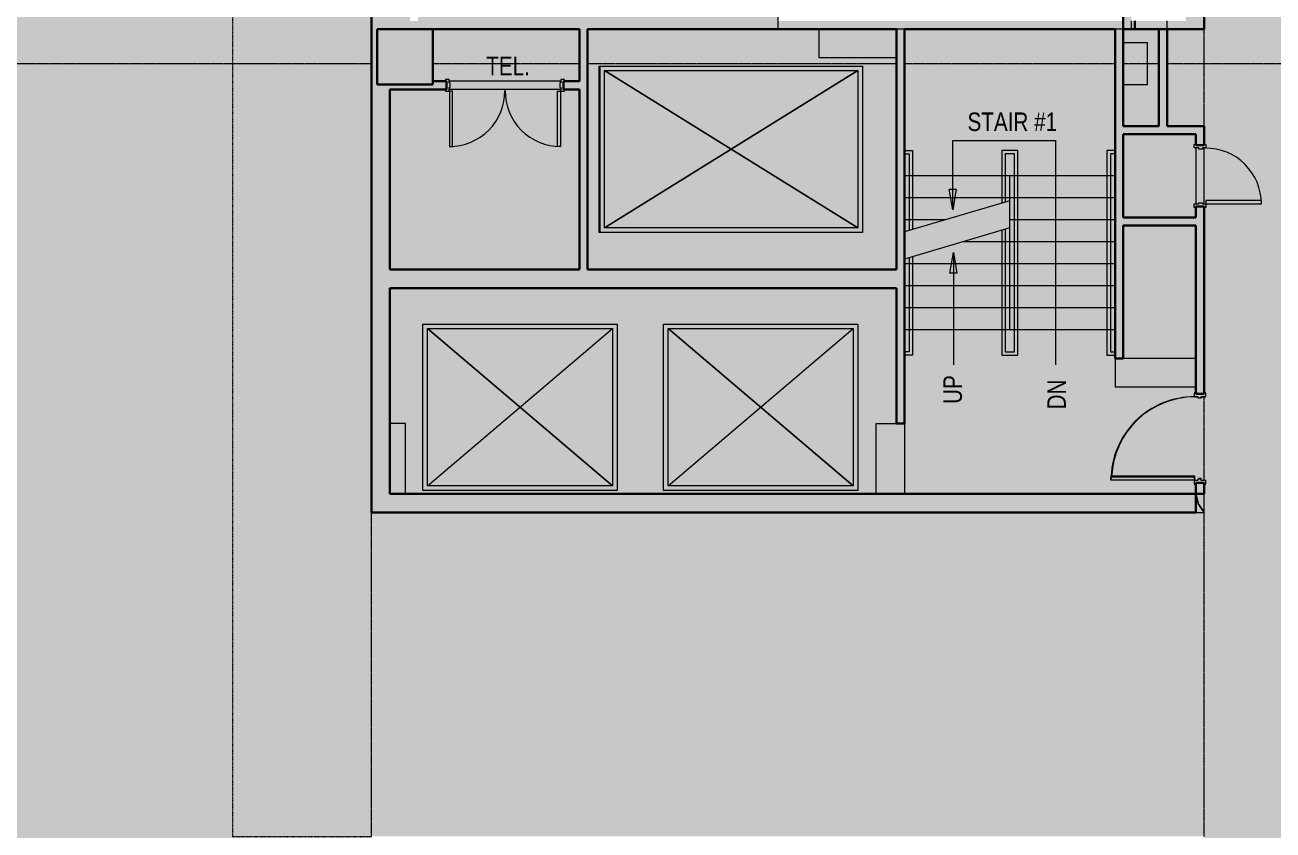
# Model space of a CAD drawing. Header units: inches. Extents: x -3744 to 107, y 238 to 2359.
# Drawn here: x -1227 to -688, y 1084 to 1432 of the extents above; entities that cross this region are included whole.
import ezdxf

# ---------------------------------------------------------------- set-up
doc = ezdxf.new("R2010")
doc.units = ezdxf.units.IN
doc.header["$MEASUREMENT"] = 0
doc.linetypes.add('IMPORT-CENTER2 _2_', pattern=[1.125, 0.75, -0.125, 0.125, -0.125])
doc.linetypes.add('IMPORT-HIDDEN4 _2_', pattern=[0.09375, 0.0625, -0.03125])
for name, color, linetype, lineweight in [('A-Anno-Bldg', 7, 'Continuous', 9), ('A-Bldg-Patt', 7, 'Continuous', 9), ('A-DETL-GENF', 92, 'Continuous', 9), ('A-DETL-THIN', 151, 'Continuous', 9), ('A-DOOR', 31, 'Continuous', 18), ('A-Door-Bldg', 7, 'Continuous', 9), ('A-Flor-Evtr', 7, 'Continuous', 9), ('A-Flor-Strs-Exst', 7, 'Continuous', 9), ('A-Grid', 7, 'IMPORT-CENTER2 _2_', 9), ('A-WALL', 113, 'Continuous', 18), ('A-Wall-Bldg', 7, 'Continuous', 9), ('A-WALL-PATT', 111, 'Continuous', 18), ('core model_dwg', 8, 'Continuous', 9), ('I-WALL', 2, 'Continuous', 18), ('S-COLS', 52, 'Continuous', 18)]:
    doc.layers.add(name, color=color, linetype=linetype, lineweight=lineweight)
doc.styles.add('Arial', font='arial.ttf', dxfattribs={"width": 0.8, "height": 8})

# ---------------------------------------------------------------- blocks, each defined once
blk = doc.blocks.new('Concrete-Rectangular-Column - 24 x 24-6974123-Level 05  CONSTRUCTION')
at = {"layer": 'S-COLS', "lineweight": 9}
blk.add_hatch(color=7, dxfattribs=at).paths.add_polyline_path([(12, -12), (12, 12), (-12, 12), (-12, -12), (7, -12)], flags=0)
at = {"layer": 'S-COLS', "color": 8, "lineweight": 30}
for p, q in [((12, 12), (-12, 12)), ((-12, 12), (-12, -12)), ((12, -12), (12, 12)), ((-12, -12), (12, -12))]:
    blk.add_line(p, q, dxfattribs=at)
blk = doc.blocks.new('Door - Double - Solid 2-V14-Level 05  CONSTRUCTION')
at = {"layer": 'A-DOOR'}
for p, q in [((-26.06, 26.59), (-24.69, 26.59)), ((-26.06, 2.59), (-26.06, 26.59)), ((-24.69, 26.59), (-24.69, 2.59)), ((20.68, 26.59), (20.68, 2.59)), ((22.05, 26.59), (20.68, 26.59)), ((22.05, 2.59), (22.05, 26.59)), ((-24.69, 2.59), (-26.06, 2.59)), ((20.68, 2.59), (22.05, 2.59))]:
    blk.add_line(p, q, dxfattribs=at)
at = {"layer": 'A-DOOR', "lineweight": 9}
for p, q in [((-27.69, 2.59), (-27.69, 1.84)), ((-26.19, 2.59), (-27.69, 2.59)), ((-26.19, 1.09), (-26.19, 2.59)), ((-25.69, 1.09), (-26.19, 1.09)), ((-25.69, -0.91), (-25.69, 1.09)), ((22.18, 1.09), (21.68, 1.09)), ((21.68, 1.09), (21.68, -0.91)), ((23.68, 2.59), (22.18, 2.59)), ((22.18, 2.59), (22.18, 1.09)), ((23.68, 1.84), (23.68, 2.59)), ((-27.69, -1.66), (-27.69, -2.41)), ((-27.69, -2.41), (-26.19, -2.41)), ((-26.19, -2.41), (-26.19, -0.91)), ((-26.19, -0.91), (-25.69, -0.91)), ((21.68, -0.91), (22.18, -0.91)), ((22.18, -0.91), (22.18, -2.41)), ((22.18, -2.41), (23.68, -2.41)), ((23.68, -2.41), (23.68, -1.66))]:
    blk.add_line(p, q, dxfattribs=at)
for centre, start, end in [((-26.06, 2.59), 359.5, 90), ((22.05, 2.59), 90, 180.5)]:
    blk.add_arc(centre, 24, start, end, dxfattribs=at)
blk = doc.blocks.new('Door - Single - Solid Door-V15-Level 05  CONSTRUCTION')
at = {"layer": 'A-DOOR'}
for p, q in [((-14.01, 38.59), (-12.63, 38.59)), ((-14.01, 2.59), (-14.01, 38.59)), ((-12.63, 38.59), (-12.63, 2.59)), ((-12.63, 2.59), (-14.01, 2.59))]:
    blk.add_line(p, q, dxfattribs=at)
at = {"layer": 'A-DOOR', "lineweight": 9}
for p, q in [((-15.63, 2.59), (-15.63, 1.84)), ((-14.13, 2.59), (-15.63, 2.59)), ((-14.13, 1.09), (-14.13, 2.59)), ((-13.63, 1.09), (-14.13, 1.09)), ((-13.63, -0.41), (-13.63, 1.09)), ((22.12, 1.09), (21.62, 1.09)), ((21.62, 1.09), (21.62, -0.41)), ((23.62, 2.59), (22.12, 2.59)), ((22.12, 2.59), (22.12, 1.09)), ((23.62, 1.84), (23.62, 2.59)), ((-15.63, -1.66), (-15.63, -2.41)), ((-15.63, -2.41), (-14.13, -2.41)), ((-14.13, -2.41), (-14.13, -0.41)), ((-14.13, -0.41), (-13.63, -0.41)), ((21.62, -0.41), (22.12, -0.41)), ((22.12, -0.41), (22.12, -2.41)), ((22.12, -2.41), (23.62, -2.41)), ((23.62, -2.41), (23.62, -1.66))]:
    blk.add_line(p, q, dxfattribs=at)
blk.add_arc((-14.01, 2.59), 36, 359.5, 90, dxfattribs=at)
blk = doc.blocks.new('Door - Single - Solid Door 2-7042545-Level 05  CONSTRUCTION')
at = {"layer": 'A-DOOR', "lineweight": 9}
for p, q in [((-9.63, 2.41), (-8.13, 2.41)), ((-9.63, 1.66), (-9.63, 2.41)), ((-8.13, 2.41), (-8.13, 0.41)), ((-8.13, 0.41), (-7.63, 0.41)), ((-7.63, 0.41), (-7.63, -1.09)), ((15.62, 0.41), (16.12, 0.41)), ((15.62, -1.09), (15.62, 0.41)), ((16.12, 2.41), (17.62, 2.41)), ((16.12, 0.41), (16.12, 2.41)), ((17.62, 2.41), (17.62, 1.66)), ((-9.63, -2.59), (-9.63, -1.84)), ((-8.13, -2.59), (-9.63, -2.59)), ((-8.13, -1.09), (-8.13, -2.59)), ((-7.63, -1.09), (-8.13, -1.09)), ((16.12, -1.09), (15.62, -1.09)), ((16.12, -2.59), (16.12, -1.09)), ((17.62, -2.59), (16.12, -2.59)), ((17.62, -1.84), (17.62, -2.59))]:
    blk.add_line(p, q, dxfattribs=at)
at = {"layer": 'A-DOOR'}
for p, q in [((-6.63, -2.59), (-8.01, -2.59)), ((-8.01, -2.59), (-8.01, -26.59)), ((-6.63, -26.59), (-6.63, -2.59)), ((-8.01, -26.59), (-6.63, -26.59))]:
    blk.add_line(p, q, dxfattribs=at)
at = {"layer": 'A-DOOR', "lineweight": 9}
blk.add_arc((-8.01, -2.59), 24, 270, 0.5, dxfattribs=at)
blk = doc.blocks.new('core model_dwg_1300 Eye - 5th Floor-6996771-Level 05  CONSTRUCTION')
at = {"layer": 'A-Anno-Bldg'}
for points in [[(-826.37, 1351.69), (-827.87, 1360.69), (-824.87, 1360.69)], [(-827.61, 1324.31), (-826.11, 1333.31), (-824.61, 1324.31)]]:
    blk.add_hatch(color=256, dxfattribs=at).paths.add_polyline_path(points, flags=0)
at = {"layer": 'A-Bldg-Patt'}
for points in [[(-850.72, 1417.65), (-850.72, 1429.9), (-884.31, 1429.9), (-884.31, 1417.65), (-855.54, 1417.65)], [(-752.72, 1405.9), (-742.14, 1405.9), (-742.14, 1423.9), (-752.72, 1423.9), (-752.72, 1414.4)], [(-756.22, 1275.15), (-721.22, 1275.15), (-721.22, 1287.4), (-756.22, 1287.4)], [(-1062.97, 1228.9), (-1062.97, 1259.4), (-1069.72, 1259.4), (-1069.72, 1228.9), (-1064.74, 1228.9)], [(-847.22, 1228.9), (-847.22, 1259.4), (-859.47, 1259.4), (-859.47, 1228.9), (-850.72, 1228.9)]]:
    blk.add_hatch(color=256, dxfattribs=at).paths.add_polyline_path(points, flags=0)
at = {"layer": 'A-Anno-Bldg'}
for p, q in [((-826.37, 1351.69), (-827.87, 1360.69)), ((-827.87, 1360.69), (-824.87, 1360.69)), ((-824.87, 1360.69), (-826.37, 1351.69)), ((-827.61, 1324.31), (-826.11, 1333.31)), ((-826.11, 1333.31), (-826.11, 1284.75)), ((-826.11, 1333.31), (-824.61, 1324.31)), ((-824.61, 1324.31), (-827.61, 1324.31))]:
    blk.add_line(p, q, dxfattribs=at)
at = {"layer": 'A-Anno-Bldg', "flags": 128}
blk.add_lwpolyline([(-826.37, 1351.69), (-826.37, 1381.64), (-781.92, 1381.64), (-781.92, 1284.75)], dxfattribs=at)
at = {"layer": 'A-Door-Bldg'}
for p, q in [((-718.97, 1270.9), (-717.22, 1270.9)), ((-717.22, 1270.9), (-717.22, 1271.02)), ((-721.97, 1234.9), (-721.72, 1234.9)), ((-718.97, 1234.9), (-717.22, 1234.9)), ((-717.22, 1234.9), (-717.22, 1234.77))]:
    blk.add_line(p, q, dxfattribs=at)
at = {"layer": 'A-Door-Bldg', "flags": 128}
for points in [[(-721.22, 1272.9), (-721.72, 1272.9), (-721.72, 1272.52)], [(-721.72, 1271.02), (-721.72, 1270.9), (-720.47, 1270.9)], [(-718.97, 1270.52), (-718.97, 1270.27), (-719.97, 1270.27), (-719.97, 1270.52)], [(-717.22, 1272.52), (-717.22, 1272.9), (-717.72, 1272.9)], [(-721.72, 1234.9), (-721.72, 1236.65), (-757.72, 1236.65), (-757.72, 1236.27)], [(-721.72, 1234.77), (-721.72, 1234.9), (-720.47, 1234.9)], [(-721.22, 1232.9), (-721.72, 1232.9), (-721.72, 1233.27)], [(-718.97, 1235.27), (-718.97, 1235.52), (-719.97, 1235.52), (-719.97, 1235.27)], [(-717.22, 1233.27), (-717.22, 1232.9), (-717.72, 1232.9)]]:
    blk.add_lwpolyline(points, dxfattribs=at)
at = {"layer": 'A-Door-Bldg'}
blk.add_arc((-721.72, 1234.9), 36, 90, 177.8054, dxfattribs=at)
at = {"layer": 'A-Flor-Evtr'}
for p, q in [((-867.45, 1343.9), (-976.87, 1411.9)), ((-973.47, 1232.37), (-1053.47, 1300.37)), ((-869.47, 1232.37), (-949.47, 1300.37))]:
    blk.add_line(p, q, dxfattribs=at)
at = {"layer": 'A-Flor-Evtr', "flags": 128}
for points in [[(-865.45, 1413.9), (-865.45, 1341.9), (-978.87, 1341.9), (-978.87, 1413.9)], [(-971.47, 1302.37), (-971.47, 1230.37), (-1055.47, 1230.37), (-1055.47, 1302.37)], [(-867.47, 1302.37), (-867.47, 1230.37), (-951.47, 1230.37), (-951.47, 1302.37)]]:
    blk.add_lwpolyline(points, close=True, dxfattribs=at)
for points in [[(-867.45, 1411.9), (-867.45, 1343.9), (-976.87, 1343.9), (-976.87, 1411.9), (-867.45, 1411.9), (-976.87, 1343.9)], [(-1053.47, 1232.37), (-973.47, 1300.37), (-973.47, 1232.37), (-1053.47, 1232.37), (-1053.47, 1300.37), (-973.47, 1300.37)], [(-949.47, 1232.37), (-869.47, 1300.37), (-869.47, 1232.37), (-949.47, 1232.37), (-949.47, 1300.37), (-869.47, 1300.37)]]:
    blk.add_lwpolyline(points, dxfattribs=at)
at = {"layer": 'A-Flor-Strs-Exst'}
for p, q in [((-756.22, 1366.4), (-847.22, 1366.4)), ((-801.72, 1299.9), (-801.72, 1366.4)), ((-756.22, 1356.9), (-847.22, 1356.9)), ((-801.72, 1355.64), (-847.22, 1342.18)), ((-829.58, 1347.4), (-847.22, 1347.4)), ((-801.72, 1343.92), (-847.22, 1330.47)), ((-756.22, 1347.4), (-801.72, 1347.4)), ((-756.22, 1337.9), (-822.09, 1337.9)), ((-756.22, 1328.4), (-847.22, 1328.4)), ((-756.22, 1318.9), (-847.22, 1318.9)), ((-756.22, 1309.4), (-847.22, 1309.4)), ((-756.22, 1299.9), (-847.22, 1299.9))]:
    blk.add_line(p, q, dxfattribs=at)
at = {"layer": 'A-Flor-Strs-Exst', "flags": 128}
for points in [[(-847.22, 1377.4), (-843.72, 1377.4), (-843.72, 1343.22)], [(-805.22, 1342.88), (-805.22, 1288.9), (-798.22, 1288.9), (-798.22, 1377.4), (-805.22, 1377.4), (-805.22, 1354.6)], [(-756.22, 1377.4), (-759.72, 1377.4), (-759.72, 1288.9), (-756.22, 1288.9)], [(-847.22, 1375.9), (-845.22, 1375.9), (-845.22, 1342.78)], [(-803.72, 1343.33), (-803.72, 1290.4), (-799.72, 1290.4), (-799.72, 1375.9), (-803.72, 1375.9), (-803.72, 1355.04)], [(-756.22, 1375.9), (-758.22, 1375.9), (-758.22, 1290.4), (-756.22, 1290.4)], [(-843.72, 1331.5), (-843.72, 1288.9), (-847.22, 1288.9)], [(-845.22, 1331.06), (-845.22, 1290.4), (-847.22, 1290.4)]]:
    blk.add_lwpolyline(points, dxfattribs=at)
at = {"layer": 'A-Grid'}
for p, q in [((-717.72, 1387.9), (-717.72, 1429.9)), ((-1077.72, 1414.9), (-1437.72, 1414.9)), ((-987.72, 1414.9), (-1051.22, 1414.9)), ((-850.72, 1414.9), (-984.22, 1414.9)), ((-756.22, 1414.9), (-847.22, 1414.9)), ((-737.22, 1414.9), (-752.72, 1414.9)), ((-193.7, 1414.9), (-733.72, 1414.9)), ((-717.72, 1354.27), (-717.72, 1378.52)), ((-717.72, 1234.77), (-717.72, 1271.02)), ((-717.72, 1080.9), (-717.72, 1228.9)), ((-1077.72, 1080.9), (-1077.72, 1220.9))]:
    blk.add_line(p, q, dxfattribs=at)
at = {"layer": 'A-Wall-Bldg'}
for p, q in [((-742.14, 1423.9), (-752.72, 1423.9)), ((-995.78, 1407.32), (-1044.15, 1407.32)), ((-995.78, 1403.82), (-1044.15, 1403.82)), ((-721.22, 1378.52), (-721.22, 1354.27)), ((-717.72, 1354.27), (-717.72, 1378.52)), ((-721.22, 1287.4), (-752.72, 1287.4)), ((-1062.97, 1259.4), (-1069.72, 1259.4)), ((-1062.97, 1228.9), (-1062.97, 1259.4)), ((-847.22, 1259.4), (-847.22, 1228.9))]:
    blk.add_line(p, q, dxfattribs=at)
at = {"layer": 'A-Wall-Bldg', "linetype": 'IMPORT-HIDDEN4 _2_', "flags": 128}
blk.add_lwpolyline([(-1078.08, 1521.9), (-1137.72, 1521.9), (-1137.72, 1080.9), (-1077.72, 1080.9)], dxfattribs=at)
at = {"layer": 'A-Wall-Bldg', "flags": 128}
for points in [[(-884.31, 1429.9), (-884.31, 1417.65), (-850.72, 1417.65)], [(-752.72, 1405.9), (-742.14, 1405.9), (-742.14, 1423.9)], [(-756.22, 1287.4), (-756.22, 1275.15), (-721.22, 1275.15)], [(-859.47, 1228.9), (-859.47, 1259.4), (-850.72, 1259.4)], [(-721.22, 1220.9), (-717.72, 1220.9), (-717.72, 1228.9)]]:
    blk.add_lwpolyline(points, dxfattribs=at)
at = {"layer": 'A-WALL-PATT', "color": 7, "lineweight": 9, "flags": 128}
blk.add_lwpolyline([(-717.72, 1220.9), (-720.12, 1224.53), (-721.22, 1228.9), (-720.12, 1224.53)], close=True, dxfattribs=at)
at = {"layer": 'A-Anno-Bldg', "char_height": 8, "attachment_point": 2, "line_spacing_factor": 0.941778, "style": 'Arial'}
for s, insert, width in [('TEL.', (-1018.65, 1417.9), 22.3299), ('STAIR #1', (-800.63, 1393.81), 45.8352)]:
    blk.add_mtext(s, dxfattribs=dict(at, insert=insert, width=width))
at = {"layer": 'A-Anno-Bldg', "char_height": 8, "rotation": 90, "line_spacing_factor": 0.941778, "style": 'Arial'}
for s, insert, width, attachment_point in [('UP', (-830.41, 1280.25), 14.6908, 3), ('DN', (-785.48, 1265.45), 15.2784, 1)]:
    blk.add_mtext(s, dxfattribs=dict(at, insert=insert, width=width, attachment_point=attachment_point))
blk = doc.blocks.new('core model_dwg-6996768-Level 05  CONSTRUCTION')
blk.add_blockref('core model_dwg_1300 Eye - 5th Floor-6996771-Level 05  CONSTRUCTION', (0, 0))

msp = doc.modelspace()

# ---------------------------------------------------------------- hatches: boundary and pattern name
at = {"layer": 'A-DETL-GENF'}
h = msp.add_hatch(color=9, dxfattribs=at)
h.paths.add_polyline_path([(-383.34, 364.9), (17.53, 364.9), (17.53, 682.08), (1.53, 682.08), (1.53, 699.9), (-11.09, 699.9), (-11.09, 723.9), (1.53, 723.9), (1.53, 741.71), (17.53, 741.71), (17.53, 1043.71), (-295.09, 1043.71), (-295.09, 1026.58), (-295.24, 1026.23), (-295.59, 1026.08), (-336.59, 1026.08), (-336.59, 1010.58), (-367.41, 1010.58), (-367.41, 1041.58), (-352.09, 1041.58), (-352.09, 1083.08), (-334.47, 1083.08), (-334.47, 1325.08), (-350.47, 1325.08), (-350.47, 1342.9), (-363.09, 1342.9), (-363.09, 1366.9), (-350.47, 1366.9), (-350.47, 1384.71), (-334.47, 1384.71), (-334.47, 1685.08), (-350.47, 1685.08), (-350.47, 1702.9), (-363.09, 1702.9), (-363.09, 1726.9), (-350.47, 1726.9), (-350.47, 1744.71), (-334.47, 1744.71), (-334.47, 2045.08), (-350.47, 2045.08), (-350.47, 2067.08), (-364.09, 2067.08), (-364.09, 2080.71), (-387.53, 2080.71), (-387.53, 2096.71), (-687.9, 2096.71), (-687.9, 2080.71), (-705.72, 2080.71), (-705.72, 2068.08), (-729.72, 2068.08), (-729.72, 2080.71), (-747.53, 2080.71), (-747.53, 2096.71), (-1047.9, 2096.71), (-1047.9, 2080.71), (-1065.72, 2080.71), (-1065.72, 2068.08), (-1089.72, 2068.08), (-1089.72, 2080.71), (-1107.53, 2080.71), (-1107.53, 2096.71), (-1414.47, 2096.71), (-1414.47, 2080.71), (-1437.9, 2080.71), (-1437.9, 2061.08), (-1467.53, 2061.08), (-1467.53, 1854.9), (-2127.9, 1854.9), (-2127.9, 2061.08), (-2157.53, 2061.08), (-2157.53, 2080.71), (-2180.97, 2080.71), (-2180.97, 2096.71), (-2487.9, 2096.71), (-2487.9, 2080.71), (-2505.72, 2080.71), (-2505.72, 2068.08), (-2529.72, 2068.08), (-2529.72, 2080.71), (-2547.53, 2080.71), (-2547.53, 2096.71), (-2860.09, 2096.71), (-2860.09, 2260.21), (-3613.29, 2260.21), (-3613.29, 1886.27), (-3565.29, 1886.27), (-3565.29, 1702.15), (-3538.29, 1702.15), (-3538.29, 1641.65), (-3565.29, 1641.65), (-3565.29, 1462.15), (-3538.29, 1462.15), (-3538.29, 1401.65), (-3565.29, 1401.65), (-3565.29, 1222.15), (-3538.29, 1222.15), (-3538.29, 1161.65), (-3565.29, 1161.65), (-3565.29, 982.15), (-3538.29, 982.15), (-3538.29, 921.65), (-3565.29, 921.65), (-3565.29, 737.52), (-3613.29, 737.52), (-3613.29, 364.9), (-3212.09, 364.9), (-3212.09, 412.9), (-3027.97, 412.9), (-3027.97, 439.9), (-2967.47, 439.9), (-2967.47, 412.9), (-2787.97, 412.9), (-2787.97, 439.9), (-2727.47, 439.9), (-2727.47, 412.9), (-2547.97, 412.9), (-2547.97, 439.9), (-2487.47, 439.9), (-2487.47, 412.9), (-2307.97, 412.9), (-2307.97, 439.9), (-2247.47, 439.9), (-2247.47, 412.9), (-2067.97, 412.9), (-2067.97, 439.9), (-2007.47, 439.9), (-2007.47, 412.9), (-1827.97, 412.9), (-1827.97, 439.9), (-1767.47, 439.9), (-1767.47, 412.9), (-1587.97, 412.9), (-1587.97, 439.9), (-1527.47, 439.9), (-1527.47, 412.9), (-1347.97, 412.9), (-1347.97, 439.9), (-1287.47, 439.9), (-1287.47, 412.9), (-1107.97, 412.9), (-1107.97, 439.9), (-1047.47, 439.9), (-1047.47, 412.9), (-867.97, 412.9), (-867.97, 439.9), (-807.47, 439.9), (-807.47, 412.9), (-627.97, 412.9), (-627.97, 439.9), (-567.47, 439.9), (-567.47, 412.9), (-383.34, 412.9)], flags=0)
h.paths.add_polyline_path([(-3608.77, 369.4), (-3608.77, 393.4), (-3584.77, 393.4), (-3584.77, 369.4)], flags=0)
h.paths.add_polyline_path([(13.03, 376.27), (-10.97, 376.27), (-10.97, 400.27), (13.03, 400.27)], flags=0)
h.paths.add_polyline_path([(-369.72, 378.52), (-369.72, 429.9), (-345.72, 429.9), (-345.72, 378.52)], flags=0)
h.paths.add_polyline_path([(-3249.72, 378.52), (-3249.72, 429.9), (-3225.72, 429.9), (-3225.72, 378.52)], flags=0)
h.paths.add_polyline_path([(-3599.66, 699.9), (-3599.66, 723.9), (-3548.29, 723.9), (-3548.29, 699.9), (-3570.14, 699.9)], flags=0)
h.paths.add_polyline_path([(-354.98, 778.9), (-369.72, 778.9), (-369.72, 802.9), (-345.72, 802.9), (-345.72, 778.9)], flags=0)
h.paths.add_polyline_path([(-717.72, 778.9), (-741.72, 778.9), (-741.72, 802.9), (-717.72, 802.9)], flags=0)
h.paths.add_polyline_path([(-1069.72, 778.9), (-1077.72, 778.9), (-1077.72, 802.9), (-1053.72, 802.9), (-1053.72, 778.9), (-1065.72, 778.9)], flags=0)
h.paths.add_polyline_path([(-1321.72, 778.9), (-1321.72, 802.9), (-1297.72, 802.9), (-1297.72, 778.9)], flags=0)
h.paths.add_polyline_path([(-1569.72, 778.9), (-1569.72, 802.9), (-1545.72, 802.9), (-1545.72, 778.9)], flags=0)
h.paths.add_polyline_path([(-1785.72, 778.9), (-1809.72, 778.9), (-1809.72, 802.9), (-1785.72, 802.9)], flags=0)
h.paths.add_polyline_path([(-2025.72, 778.9), (-2049.72, 778.9), (-2049.72, 802.9), (-2025.72, 802.9)], flags=0)
h.paths.add_polyline_path([(-2273.72, 778.9), (-2297.72, 778.9), (-2297.72, 802.9), (-2273.72, 802.9)], flags=0)
h.paths.add_polyline_path([(-2517.72, 778.9), (-2541.72, 778.9), (-2541.72, 802.9), (-2517.72, 802.9)], flags=0)
h.paths.add_polyline_path([(-2853.72, 778.9), (-2877.72, 778.9), (-2877.72, 802.9), (-2853.72, 802.9)], flags=0)
h.paths.add_polyline_path([(-3211.97, 778.9), (-3211.97, 802.9), (-3187.97, 802.9), (-3187.97, 778.9)], flags=0)
h.paths.add_polyline_path([(-745.22, 941.4), (-874.86, 941.4), (-874.86, 965.4), (-1077.72, 965.4), (-1077.72, 1080.9), (-717.72, 1080.9), (-717.72, 941.4), (-741.72, 941.4)], flags=0)
h.paths.add_polyline_path([(-2517.72, 941.4), (-2877.72, 941.4), (-2877.72, 1015.27), (-2878.47, 1015.27), (-2878.47, 1016.77), (-2876.97, 1016.77), (-2876.97, 1017.27), (-2875.47, 1017.27), (-2875.47, 1016.77), (-2873.47, 1016.77), (-2873.47, 1015.27), (-2874.22, 1015.27), (-2874.22, 1012.9), (-2850.22, 1012.9), (-2850.22, 988.9), (-2874.22, 988.9), (-2874.22, 944.9), (-2748.22, 944.9), (-2748.22, 1072.9), (-2874.22, 1072.9), (-2874.22, 1054.52), (-2873.47, 1054.52), (-2873.47, 1053.02), (-2875.47, 1053.02), (-2875.47, 1052.52), (-2876.97, 1052.52), (-2876.97, 1053.02), (-2878.47, 1053.02), (-2878.47, 1054.52), (-2877.72, 1054.52), (-2877.72, 1080.9), (-2517.72, 1080.9), (-2517.72, 944.9)], flags=0)
h.paths.add_polyline_path([(-741.72, 944.9), (-721.22, 944.9), (-721.22, 988.9), (-745.22, 988.9), (-745.22, 1012.9), (-721.22, 1012.9), (-721.22, 1077.4), (-1062.97, 1077.4), (-1062.97, 1042.4), (-1065.72, 1042.4), (-1065.72, 1003.9), (-1062.97, 1003.9), (-1062.97, 977.4), (-859.47, 977.4), (-859.47, 981.15), (-847.22, 981.15), (-847.22, 945.15), (-859.47, 945.15), (-859.47, 965.4), (-871.36, 965.4), (-871.36, 944.9), (-745.22, 944.9)], flags=0)
h.paths.add_polyline_path([(-2532.47, 944.9), (-2529.72, 944.9), (-2529.72, 967.9), (-2532.47, 967.9), (-2532.47, 972.4), (-2735.97, 972.4), (-2735.97, 945.15), (-2736.22, 945.15), (-2736.22, 944.9), (-2732.38, 944.9)], flags=0)
h.paths.add_polyline_path([(-2734.69, 975.9), (-2532.47, 975.9), (-2532.47, 1003.9), (-2529.72, 1003.9), (-2529.72, 1042.4), (-2532.47, 1042.4), (-2532.47, 1072.9), (-2735.97, 1072.9), (-2735.97, 1036.9), (-2736.22, 1036.9), (-2736.22, 981.15), (-2735.97, 981.15), (-2735.97, 975.9)], flags=0)
h.paths.add_polyline_path([(-1297.72, 1012.9), (-1321.72, 1012.9), (-1321.72, 1036.9), (-1297.72, 1036.9)], flags=0)
h.paths.add_polyline_path([(13.03, 1013.9), (-10.97, 1013.9), (-10.97, 1037.9), (13.03, 1037.9), (13.03, 1036.63)], flags=0)
h.paths.add_polyline_path([(-1545.72, 1018.9), (-1569.72, 1018.9), (-1569.72, 1042.9), (-1545.72, 1042.9), (-1545.72, 1036.9)], flags=0)
h.paths.add_polyline_path([(-3211.97, 1018.9), (-3211.97, 1042.9), (-3187.97, 1042.9), (-3187.97, 1018.9)], flags=0)
h.paths.add_polyline_path([(-1809.72, 1018.9), (-1809.72, 1042.9), (-1785.72, 1042.9), (-1785.72, 1018.9)], flags=0)
h.paths.add_polyline_path([(-2025.72, 1018.9), (-2049.72, 1018.9), (-2049.72, 1042.9), (-2025.72, 1042.9)], flags=0)
h.paths.add_polyline_path([(-2265.72, 1018.9), (-2289.72, 1018.9), (-2289.72, 1042.9), (-2265.72, 1042.9)], flags=0)
h.paths.add_polyline_path([(-847.22, 1036.9), (-859.47, 1036.9), (-859.47, 1072.9), (-847.22, 1072.9)], flags=0)
h.paths.add_polyline_path([(-2529.72, 1220.9), (-2877.72, 1220.9), (-2877.72, 1233.27), (-2878.47, 1233.27), (-2878.47, 1234.77), (-2876.47, 1234.77), (-2876.47, 1235.27), (-2874.97, 1235.27), (-2874.97, 1234.77), (-2873.47, 1234.77), (-2873.47, 1233.27), (-2874.22, 1233.27), (-2874.22, 1228.9), (-2748.22, 1228.9), (-2748.22, 1419.9), (-2839.22, 1419.9), (-2839.22, 1275.15), (-2874.22, 1275.15), (-2874.22, 1272.52), (-2873.47, 1272.52), (-2873.47, 1271.02), (-2874.97, 1271.02), (-2874.97, 1270.52), (-2876.47, 1270.52), (-2876.47, 1271.02), (-2878.47, 1271.02), (-2878.47, 1272.52), (-2877.72, 1272.52), (-2877.72, 1352.77), (-2878.47, 1352.77), (-2878.47, 1354.27), (-2876.97, 1354.27), (-2876.97, 1354.77), (-2875.47, 1354.77), (-2875.47, 1354.27), (-2873.47, 1354.27), (-2873.47, 1352.77), (-2874.22, 1352.77), (-2874.22, 1348.4), (-2842.72, 1348.4), (-2842.72, 1384.4), (-2874.22, 1384.4), (-2874.22, 1380.02), (-2873.47, 1380.02), (-2873.47, 1378.52), (-2875.47, 1378.52), (-2875.47, 1378.02), (-2876.97, 1378.02), (-2876.97, 1378.52), (-2878.47, 1378.52), (-2878.47, 1380.02), (-2877.72, 1380.02), (-2877.72, 1387.9), (-2861.72, 1387.9), (-2861.72, 1429.9), (-2877.72, 1429.9), (-2877.72, 1566.27), (-2878.47, 1566.27), (-2878.47, 1567.77), (-2877.72, 1567.77), (-2877.72, 1604.02), (-2878.47, 1604.02), (-2878.47, 1605.52), (-2877.72, 1605.52), (-2877.72, 1652.52), (-2878.47, 1652.52), (-2878.47, 1654.02), (-2877.72, 1654.02), (-2877.72, 1690.27), (-2878.47, 1690.27), (-2878.47, 1691.77), (-2877.72, 1691.77), (-2877.72, 1788.15), (-2517.72, 1788.15), (-2517.72, 1517.52), (-2516.97, 1517.52), (-2516.97, 1516.02), (-2523.47, 1516.02), (-2523.47, 1515.52), (-2524.97, 1515.52), (-2524.97, 1516.02), (-2526.47, 1516.02), (-2526.47, 1517.52), (-2525.72, 1517.52), (-2525.72, 1521.9), (-2693.6, 1521.9), (-2693.6, 1433.4), (-2537.85, 1433.4), (-2537.85, 1473.9), (-2525.72, 1473.9), (-2525.72, 1478.27), (-2526.47, 1478.27), (-2526.47, 1479.77), (-2524.97, 1479.77), (-2524.97, 1480.27), (-2523.47, 1480.27), (-2523.47, 1479.77), (-2516.97, 1479.77), (-2516.97, 1478.27), (-2517.72, 1478.27), (-2517.72, 1393.19), (-2516.97, 1393.19), (-2516.97, 1391.69), (-2518.47, 1391.69), (-2518.47, 1391.19), (-2519.97, 1391.19), (-2519.97, 1391.69), (-2526.47, 1391.69), (-2526.47, 1393.19), (-2525.72, 1393.19), (-2525.72, 1403.82), (-2549.78, 1403.82), (-2549.78, 1403.07), (-2551.28, 1403.07), (-2551.28, 1404.57), (-2551.78, 1404.57), (-2551.78, 1406.57), (-2551.28, 1406.57), (-2551.28, 1408.07), (-2549.78, 1408.07), (-2549.78, 1407.32), (-2544.72, 1407.32), (-2544.72, 1429.4), (-2544.22, 1429.4), (-2544.22, 1429.9), (-2607.72, 1429.9), (-2607.72, 1407.32), (-2601.15, 1407.32), (-2601.15, 1408.07), (-2599.65, 1408.07), (-2599.65, 1406.57), (-2599.15, 1406.57), (-2599.15, 1404.57), (-2599.65, 1404.57), (-2599.65, 1403.07), (-2601.15, 1403.07), (-2601.15, 1403.82), (-2607.72, 1403.82), (-2607.72, 1325.9), (-2525.72, 1325.9), (-2525.72, 1353.94), (-2526.47, 1353.94), (-2526.47, 1355.44), (-2519.97, 1355.44), (-2519.97, 1355.94), (-2518.47, 1355.94), (-2518.47, 1355.44), (-2516.97, 1355.44), (-2516.97, 1353.94), (-2517.72, 1353.94), (-2517.72, 1220.9), (-2525.72, 1220.9)], flags=0)
h.paths.add_polyline_path([(-1069.72, 1561.47), (-1069.72, 1560.13), (-1062.97, 1560.13), (-1062.97, 1525.4), (-1069.72, 1525.4), (-1069.72, 1522.23), (-1077.72, 1521.91), (-1077.72, 1561.47), (-1073.22, 1561.47)], flags=0)
h.paths.add_polyline_path([(-1069.72, 1564.97), (-901.83, 1564.97), (-901.83, 1577.4), (-1069.72, 1577.4), (-1069.72, 1570.4)], flags=0)
h.paths.add_polyline_path([(-721.22, 1228.9), (-721.22, 1233.65), (-717.72, 1233.65), (-717.72, 1228.9)], flags=0)
h.paths.add_polyline_path([(-759.08, 1220.9), (-1077.72, 1220.9), (-1077.72, 1481.52), (-1078.47, 1481.52), (-1078.47, 1483.02), (-1071.97, 1483.02), (-1071.97, 1483.52), (-1070.47, 1483.52), (-1070.47, 1483.02), (-1068.97, 1483.02), (-1068.97, 1481.52), (-1069.72, 1481.52), (-1069.72, 1473.9), (-1057.58, 1473.9), (-1057.58, 1433.4), (-901.83, 1433.4), (-901.83, 1525.4), (-905.97, 1525.4), (-905.97, 1560.13), (-901.83, 1560.13), (-901.83, 1561.47), (-1069.72, 1561.47), (-1069.72, 1564.97), (-1073.22, 1564.97), (-1073.22, 1577.4), (-1078.08, 1577.4), (-1078.08, 1708.15), (-1075.22, 1708.15), (-1075.22, 1744.15), (-1062.97, 1744.15), (-1062.97, 1708.15), (-732.47, 1708.15), (-732.47, 1744.15), (-720.22, 1744.15), (-720.22, 1708.15), (-717.72, 1708.15), (-717.72, 1429.9), (-733.72, 1429.9), (-733.72, 1387.9), (-717.72, 1387.9), (-717.72, 1379.65), (-721.22, 1379.65), (-721.22, 1384.4), (-752.72, 1384.4), (-752.72, 1348.4), (-721.22, 1348.4), (-721.22, 1353.15), (-717.72, 1353.15), (-717.72, 1272.15), (-721.22, 1272.15), (-721.22, 1275.15), (-756.22, 1275.15), (-756.22, 1429.9), (-847.22, 1429.9), (-847.22, 1228.9), (-721.22, 1228.9), (-721.22, 1220.9)], flags=0)
h.paths.add_polyline_path([(-2532.47, 1228.9), (-2532.47, 1259.4), (-2525.72, 1259.4), (-2525.72, 1317.9), (-2744.72, 1317.9), (-2744.72, 1259.4), (-2735.97, 1259.4), (-2735.97, 1228.9), (-2545.26, 1228.9)], flags=0)
h.paths.add_polyline_path([(-1062.97, 1228.9), (-859.47, 1228.9), (-859.47, 1259.4), (-850.72, 1259.4), (-850.72, 1317.9), (-1069.72, 1317.9), (-1069.72, 1259.4), (-1062.97, 1259.4)], flags=0)
h.paths.add_polyline_path([(-752.72, 1287.4), (-721.22, 1287.4), (-721.22, 1344.9), (-752.72, 1344.9), (-752.72, 1298.39)], flags=0)
h.paths.add_polyline_path([(-2859.92, 1287.4), (-2842.72, 1287.4), (-2842.72, 1344.9), (-2874.22, 1344.9), (-2874.22, 1287.4), (-2869.5, 1287.4)], flags=0)
h.paths.add_polyline_path([(-1023.83, 1325.9), (-987.72, 1325.9), (-987.72, 1403.82), (-994.65, 1403.82), (-994.65, 1407.32), (-987.72, 1407.32), (-987.72, 1429.9), (-1051.22, 1429.9), (-1051.22, 1407.32), (-1045.28, 1407.32), (-1045.28, 1403.82), (-1069.72, 1403.82), (-1069.72, 1325.9), (-1042.65, 1325.9)], flags=0)
h.paths.add_polyline_path([(-2744.72, 1325.9), (-2611.22, 1325.9), (-2611.22, 1429.9), (-2711.12, 1429.9), (-2711.12, 1417.65), (-2744.72, 1417.65), (-2744.72, 1329.63)], flags=0)
h.paths.add_polyline_path([(-870.39, 1325.9), (-850.72, 1325.9), (-850.72, 1417.65), (-884.31, 1417.65), (-884.31, 1429.9), (-984.22, 1429.9), (-984.22, 1325.9), (-884.31, 1325.9)], flags=0)
h.paths.add_polyline_path([(-752.72, 1387.9), (-737.22, 1387.9), (-737.22, 1429.9), (-752.72, 1429.9), (-752.72, 1423.9), (-742.14, 1423.9), (-742.14, 1405.9), (-752.72, 1405.9)], flags=0)
h.paths.add_polyline_path([(-2842.72, 1387.9), (-2842.72, 1405.9), (-2853.29, 1405.9), (-2853.29, 1423.9), (-2842.72, 1423.9), (-2842.72, 1429.9), (-2858.22, 1429.9), (-2858.22, 1387.9)], flags=0)
h.paths.add_polyline_path([(-1437.72, 1402.9), (-1461.72, 1402.9), (-1461.72, 1426.9), (-1437.72, 1426.9)], flags=0)
h.paths.add_polyline_path([(-1785.72, 1402.9), (-1809.72, 1402.9), (-1809.72, 1426.9), (-1785.72, 1426.9)], flags=0)
h.paths.add_polyline_path([(-2133.53, 1402.9), (-2157.53, 1402.9), (-2157.53, 1426.9), (-2133.49, 1426.9), (-2133.49, 1402.9)], flags=0)
h.paths.add_polyline_path([(-3187.97, 1402.9), (-3211.97, 1402.9), (-3211.97, 1426.9), (-3187.97, 1426.9)], flags=0)
h.paths.add_polyline_path([(-2810.92, 1423.4), (-2748.22, 1423.4), (-2748.22, 1429.9), (-2839.22, 1429.9), (-2839.22, 1423.4), (-2833.64, 1423.4)], flags=0)
h.paths.add_polyline_path([(-2526.47, 1433.4), (-2525.72, 1433.4), (-2525.72, 1470.4), (-2534.35, 1470.4), (-2534.35, 1433.4)], flags=0)
h.paths.add_polyline_path([(-1069.72, 1433.4), (-1061.08, 1433.4), (-1061.08, 1470.4), (-1069.72, 1470.4), (-1069.72, 1444.25)], flags=0)
h.paths.add_polyline_path([(-1070.47, 1514.77), (-1071.97, 1514.77), (-1071.97, 1515.27), (-1078.47, 1515.27), (-1078.47, 1516.77), (-1077.72, 1516.77), (-1077.72, 1521.9), (-1069.72, 1521.9), (-1069.72, 1516.77), (-1068.97, 1516.77), (-1068.97, 1515.27), (-1070.47, 1515.27)], flags=0)
h.paths.add_polyline_path([(-2602.12, 1525.4), (-2532.47, 1525.4), (-2532.47, 1560.13), (-2525.72, 1560.13), (-2525.72, 1561.47), (-2602.12, 1561.47), (-2602.12, 1553.65)], flags=0)
h.paths.add_polyline_path([(-2640.23, 1525.4), (-2640.23, 1561.47), (-2693.6, 1561.47), (-2693.6, 1560.13), (-2689.47, 1560.13), (-2689.47, 1525.4), (-2678.54, 1525.4)], flags=0)
h.paths.add_polyline_path([(-2605.62, 1525.4), (-2605.62, 1561.47), (-2636.73, 1561.47), (-2636.73, 1525.4), (-2612.35, 1525.4)], flags=0)
h.paths.add_polyline_path([(-2546.17, 1564.97), (-2525.72, 1564.97), (-2525.72, 1577.9), (-2693.6, 1577.9), (-2693.6, 1564.97), (-2579.26, 1564.97)], flags=0)
h.paths.add_polyline_path([(-2535.72, 1708.15), (-2532.47, 1708.15), (-2532.47, 1744.15), (-2525.72, 1744.15), (-2525.72, 1776.15), (-2874.22, 1776.15), (-2874.22, 1744.15), (-2862.97, 1744.15), (-2862.97, 1708.15), (-2612.35, 1708.15)], flags=0)
h.paths.add_polyline_path([(-3187.97, 1738.9), (-3211.97, 1738.9), (-3211.97, 1762.9), (-3187.97, 1762.9)], flags=0)
h.paths.add_polyline_path([(-1437.72, 1793.9), (-1461.9, 1793.9), (-1461.9, 1817.9), (-1437.72, 1817.9)], flags=0)
h.paths.add_polyline_path([(-1809.72, 1793.9), (-1809.72, 1817.9), (-1785.72, 1817.9), (-1785.72, 1793.9)], flags=0)
h.paths.add_polyline_path([(-2157.53, 1793.9), (-2157.53, 1817.9), (-2133.53, 1817.9), (-2133.53, 1793.9), (-2157.49, 1793.9)], flags=0)
h.paths.add_polyline_path([(-3599.66, 1899.9), (-3599.66, 1923.9), (-3548.29, 1923.9), (-3548.29, 1899.9), (-3567.04, 1899.9)], flags=0)
h.paths.add_polyline_path([(-2877.72, 2067.08), (-2889.66, 2067.08), (-2889.66, 2091.08), (-2865.66, 2091.08), (-2865.66, 2067.08), (-2877.11, 2067.08)], flags=0)
h.paths.add_polyline_path([(-3187.97, 2067.08), (-3211.97, 2067.08), (-3211.97, 2091.08), (-3187.97, 2091.08)], flags=0)
h.paths.add_polyline_path([(-3211.97, 2231.21), (-3211.97, 2255.21), (-3187.97, 2255.21), (-3187.97, 2231.21)], flags=0)
h.paths.add_polyline_path([(-3584.47, 2231.71), (-3608.47, 2231.71), (-3608.47, 2255.71), (-3584.47, 2255.71), (-3584.47, 2253.95)], flags=0)
h.paths.add_polyline_path([(-2889.66, 2234.71), (-2889.72, 2234.71), (-2889.72, 2258.71), (-2865.72, 2258.71), (-2865.72, 2234.71), (-2877.11, 2234.71)], flags=0)
at = {"layer": 'A-WALL-PATT', "lineweight": 9}
h = msp.add_hatch(color=7, dxfattribs=at)
h.paths.add_polyline_path([(-1077.72, 1228.9), (-1069.72, 1228.9), (-1069.72, 1405.9), (-1075.22, 1405.9), (-1075.22, 1429.9), (-1069.72, 1429.9), (-1069.72, 1481.9), (-1077.72, 1481.9), (-1077.72, 1298.39)], flags=0)
h.paths.add_polyline_path([(-1077.72, 1516.4), (-1069.72, 1516.4), (-1069.72, 1521.9), (-1077.72, 1521.9), (-1077.72, 1517.18)], flags=0)
h.paths.add_polyline_path([(-1077.72, 1521.91), (-1069.72, 1522.23), (-1069.72, 1561.47), (-1077.72, 1561.47), (-1077.72, 1525.4)], flags=0)
for points in [[(-717.72, 1429.9), (-717.72, 1540.4), (-721.22, 1540.4), (-721.22, 1539.4), (-725.72, 1539.4), (-725.72, 1429.9)], [(-747.72, 1429.9), (-725.72, 1429.9), (-725.72, 1433.4), (-747.72, 1433.4), (-749.22, 1432.78), (-749.22, 1429.9)], [(-984.22, 1325.9), (-984.22, 1429.9), (-987.72, 1429.9), (-987.72, 1325.9)], [(-847.22, 1259.4), (-847.22, 1429.9), (-850.72, 1429.9), (-850.72, 1259.4)], [(-756.22, 1287.4), (-752.72, 1287.4), (-752.72, 1429.9), (-756.22, 1429.9), (-756.22, 1298.39)], [(-737.22, 1387.9), (-733.72, 1387.9), (-733.72, 1429.9), (-737.22, 1429.9)], [(-721.22, 1384.4), (-717.72, 1384.4), (-717.72, 1387.9), (-752.72, 1387.9), (-752.72, 1384.4), (-725.72, 1384.4)], [(-721.22, 1344.9), (-721.22, 1348.4), (-752.72, 1348.4), (-752.72, 1344.9)], [(-850.72, 1317.9), (-850.72, 1325.9), (-1069.72, 1325.9), (-1069.72, 1317.9), (-891.46, 1317.9)], [(-721.22, 1220.9), (-721.22, 1228.9), (-1077.72, 1228.9), (-1077.72, 1220.9), (-759.08, 1220.9)]]:
    msp.add_hatch(color=7, dxfattribs=at).paths.add_polyline_path(points, flags=0)
h = msp.add_hatch(color=7, dxfattribs=at)
h.paths.add_polyline_path([(-752.72, 1429.9), (-750.27, 1432.35), (-752.72, 1431.34)], flags=0)
h.paths.add_polyline_path([(-749.22, 1433.4), (-749.22, 1446.9), (-752.72, 1446.9), (-752.72, 1433.4)], flags=0)
h = msp.add_hatch(color=7, dxfattribs=at)
h.paths.add_polyline_path([(-752.72, 1429.9), (-752.72, 1431.34), (-750.27, 1432.35)], flags=0)
h.paths.add_polyline_path([(-749.22, 1429.9), (-749.22, 1432.78), (-747.72, 1433.4), (-1069.72, 1433.4), (-1069.72, 1429.9), (-752.72, 1429.9)], flags=0)
h = msp.add_hatch(color=7, dxfattribs=at)
h.paths.add_polyline_path([(-987.72, 1403.82), (-987.72, 1407.32), (-994.65, 1407.32), (-994.65, 1403.82), (-988.26, 1403.82)], flags=0)
h.paths.add_polyline_path([(-1051.22, 1403.82), (-1045.28, 1403.82), (-1045.28, 1407.32), (-1051.22, 1407.32), (-1051.22, 1405.9), (-1069.72, 1405.9), (-1069.72, 1403.82), (-1061.99, 1403.82)], flags=0)
h = msp.add_hatch(color=7, dxfattribs=at)
h.paths.add_polyline_path([(-721.22, 1228.9), (-717.72, 1228.9), (-717.72, 1233.65), (-721.22, 1233.65)], flags=0)
h.paths.add_polyline_path([(-717.72, 1272.15), (-717.72, 1353.15), (-721.22, 1353.15), (-721.22, 1272.15)], flags=0)
h.paths.add_polyline_path([(-717.72, 1379.65), (-717.72, 1384.4), (-721.22, 1384.4), (-721.22, 1379.65)], flags=0)

# ---------------------------------------------------------------- linework, layer by layer
at = {"layer": 'A-DETL-THIN'}
for p, q in [((-717.72, 1708.15), (-717.72, 1429.9)), ((-901.83, 1429.9), (-901.83, 1577.4)), ((-717.72, 1429.9), (-901.83, 1429.9)), ((-979.22, 1413.9), (-865.45, 1413.9)), ((-979.22, 1341.9), (-979.22, 1413.9)), ((-865.45, 1413.9), (-865.45, 1341.9)), ((-976.87, 1411.9), (-867.45, 1411.9)), ((-976.87, 1343.9), (-976.87, 1411.9)), ((-976.87, 1343.9), (-867.45, 1411.9)), ((-976.87, 1411.9), (-867.45, 1343.9)), ((-867.45, 1411.9), (-867.45, 1343.9)), ((-867.45, 1343.9), (-976.87, 1343.9)), ((-865.45, 1341.9), (-979.22, 1341.9)), ((-1055.47, 1302.37), (-971.47, 1302.37)), ((-1055.47, 1230.37), (-1055.47, 1302.37)), ((-971.47, 1302.37), (-971.47, 1230.37)), ((-951.47, 1302.37), (-867.47, 1302.37)), ((-951.47, 1230.37), (-951.47, 1302.37)), ((-867.47, 1302.37), (-867.47, 1230.37)), ((-1053.47, 1300.37), (-973.47, 1300.37)), ((-1053.47, 1232.37), (-1053.47, 1300.37)), ((-1053.47, 1300.37), (-973.47, 1232.37)), ((-1053.47, 1232.37), (-973.47, 1300.37)), ((-973.47, 1300.37), (-973.47, 1232.37)), ((-949.47, 1300.37), (-869.47, 1300.37)), ((-949.47, 1232.37), (-949.47, 1300.37)), ((-949.47, 1300.37), (-869.47, 1232.37)), ((-949.47, 1232.37), (-869.47, 1300.37)), ((-869.47, 1300.37), (-869.47, 1232.37)), ((-971.47, 1230.37), (-1055.47, 1230.37)), ((-973.47, 1232.37), (-1053.47, 1232.37)), ((-867.47, 1230.37), (-951.47, 1230.37)), ((-869.47, 1232.37), (-949.47, 1232.37))]:
    msp.add_line(p, q, dxfattribs=at)
at = {"layer": 'A-WALL', "color": 8, "lineweight": 30}
for p, q in [((-717.72, 1429.9), (-717.72, 1540.4)), ((-1077.72, 1481.9), (-1077.72, 1220.9)), ((-725.72, 1429.9), (-717.72, 1429.9)), ((-1069.72, 1325.9), (-1069.72, 1403.82)), ((-987.72, 1325.9), (-1069.72, 1325.9)), ((-850.72, 1325.9), (-984.22, 1325.9)), ((-1069.72, 1317.9), (-850.72, 1317.9)), ((-1069.72, 1228.9), (-1069.72, 1317.9)), ((-721.22, 1228.9), (-1069.72, 1228.9)), ((-721.22, 1220.9), (-721.22, 1228.9)), ((-1077.72, 1220.9), (-721.22, 1220.9))]:
    msp.add_line(p, q, dxfattribs=at)
at = {"layer": 'A-WALL'}
msp.add_line((-749.22, 1433.4), (-749.22, 1429.9), dxfattribs=at)
at = {"layer": 'I-WALL', "color": 8, "lineweight": 30}
for p, q in [((-752.72, 1387.9), (-752.72, 1446.9)), ((-747.72, 1429.9), (-747.72, 1433.4)), ((-1051.22, 1429.9), (-987.72, 1429.9)), ((-987.72, 1429.9), (-987.72, 1407.32)), ((-984.22, 1429.9), (-850.72, 1429.9)), ((-984.22, 1325.9), (-984.22, 1429.9)), ((-850.72, 1429.9), (-850.72, 1325.9)), ((-847.22, 1429.9), (-756.22, 1429.9)), ((-847.22, 1259.4), (-847.22, 1429.9)), ((-756.22, 1429.9), (-756.22, 1287.4)), ((-752.72, 1429.9), (-725.72, 1429.9)), ((-737.22, 1429.9), (-737.22, 1387.9)), ((-733.72, 1387.9), (-733.72, 1429.9)), ((-1069.72, 1403.82), (-1045.28, 1403.82)), ((-1045.28, 1407.32), (-1051.22, 1407.32)), ((-1045.28, 1403.82), (-1045.28, 1407.32)), ((-987.72, 1407.32), (-994.65, 1407.32)), ((-994.65, 1407.32), (-994.65, 1403.82)), ((-994.65, 1403.82), (-987.72, 1403.82)), ((-987.72, 1403.82), (-987.72, 1325.9)), ((-737.22, 1387.9), (-752.72, 1387.9)), ((-717.72, 1387.9), (-733.72, 1387.9)), ((-717.72, 1379.65), (-717.72, 1387.9)), ((-752.72, 1384.4), (-721.22, 1384.4)), ((-752.72, 1348.4), (-752.72, 1384.4)), ((-721.22, 1384.4), (-721.22, 1379.65)), ((-721.22, 1379.65), (-717.72, 1379.65)), ((-721.22, 1353.15), (-721.22, 1348.4)), ((-717.72, 1353.15), (-721.22, 1353.15)), ((-717.72, 1272.15), (-717.72, 1353.15)), ((-721.22, 1348.4), (-752.72, 1348.4)), ((-752.72, 1287.4), (-752.72, 1344.9)), ((-752.72, 1344.9), (-721.22, 1344.9)), ((-721.22, 1344.9), (-721.22, 1272.15)), ((-850.72, 1317.9), (-850.72, 1259.4)), ((-756.22, 1287.4), (-752.72, 1287.4)), ((-721.22, 1272.15), (-717.72, 1272.15)), ((-850.72, 1259.4), (-847.22, 1259.4)), ((-721.22, 1233.65), (-721.22, 1228.9)), ((-717.72, 1233.65), (-721.22, 1233.65)), ((-717.72, 1228.9), (-717.72, 1233.65)), ((-721.22, 1228.9), (-717.72, 1228.9))]:
    msp.add_line(p, q, dxfattribs=at)
at = {"layer": 'I-WALL'}
msp.add_line((-733.72, 1429.9), (-733.72, 1433.4), dxfattribs=at)

# ---------------------------------------------------------------- block references
at = {"layer": 'A-DOOR'}
for name, p, rotation in [('Door - Double - Solid 2-V14-Level 05  CONSTRUCTION', (-1021.97, 1405.66), 180), ('Door - Single - Solid Door 2-7042545-Level 05  CONSTRUCTION', (-719.55, 1362.4), 89.99999999999991), ('Door - Single - Solid Door-V15-Level 05  CONSTRUCTION', (-719.38, 1248.9), 89.99999999999991)]:
    msp.add_blockref(name, p, dxfattribs=dict(at, rotation=rotation))
at = {"layer": 'core model_dwg', "color": 7}
msp.add_blockref('core model_dwg-6996768-Level 05  CONSTRUCTION', (0, 0), dxfattribs=at)
msp.add_blockref('core model_dwg-6996768-Level 05  CONSTRUCTION', (0, 0), dxfattribs=at)
at = {"layer": 'S-COLS', "lineweight": 9}
msp.add_blockref('Concrete-Rectangular-Column - 24 x 24-6974123-Level 05  CONSTRUCTION', (-1063.22, 1417.9), dxfattribs=at)

doc.saveas('drawing.dxf')
